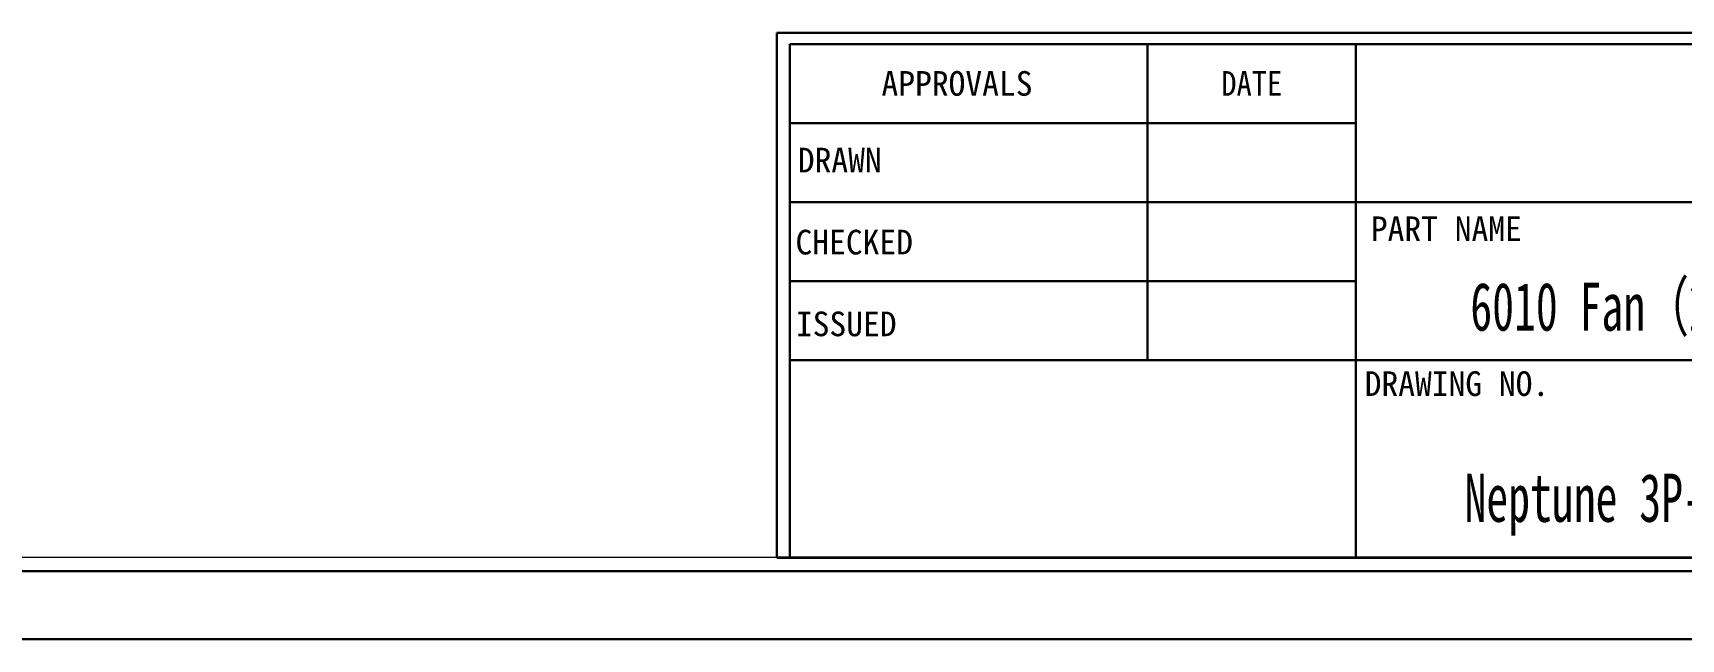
# Model space of a CAD drawing. Header units: millimetres. Extents: x 0 to 227, y 0 to 160.
# Drawn here: x 77 to 169.4, y 0 to 34 of the extents above; entities that cross this region are included whole.
import ezdxf
from ezdxf.enums import TextEntityAlignment as Align

# ---------------------------------------------------------------- set-up
doc = ezdxf.new("R2010")
doc.units = ezdxf.units.MM
doc.layers.get('0').update_dxf_attribs({"lineweight": 35})
for name, color, linetype, lineweight in [('SLD-0', 179, 'Continuous', 30), ('尺寸线层', 3, 'Continuous', 18), ('粗实线层', 7, 'Continuous', 35)]:
    doc.layers.add(name, color=color, linetype=linetype, lineweight=lineweight)
doc.styles.add('SLDTEXTSTYLE10', font='', dxfattribs={"width": 0.7865})
doc.styles.add('SLDTEXTSTYLE11', font='', dxfattribs={"width": 0.862222})
doc.styles.add('SLDTEXTSTYLE4', font='', dxfattribs={"width": 0.40535})
doc.styles.add('SLDTEXTSTYLE7', font='', dxfattribs={"width": 0.9075})
doc.styles.add('SLDTEXTSTYLE9', font='', dxfattribs={"width": 0.870455})
doc.styles.add('标准', font='', dxfattribs={"width": 0.667})
doc.styles.get('SLDTEXTSTYLE10').set_extended_font_data('宋体')
doc.styles.get('SLDTEXTSTYLE11').set_extended_font_data('宋体')
doc.styles.get('SLDTEXTSTYLE4').set_extended_font_data('宋体')
doc.styles.get('SLDTEXTSTYLE7').set_extended_font_data('宋体')
doc.styles.get('SLDTEXTSTYLE9').set_extended_font_data('宋体')
doc.styles.get('标准').set_extended_font_data('宋体')

# ---------------------------------------------------------------- blocks, each defined once
blk = doc.blocks.new('ELEGOO标题栏_1')
blk.add_line((0, 0), (133.85, 0))
at = {"layer": 'SLD-0', "color": 0, "linetype": 'Continuous'}
for p, q in [((133.85, 38.11), (0, 38.11)), ((0, 38.11), (0, 0)), ((133.85, 37.29), (0.96, 37.29)), ((0.96, 37.29), (0.96, 0)), ((26.95, 37.29), (26.95, 14.34)), ((42.07, 37.29), (42.07, 0)), ((42.07, 31.55), (0.96, 31.55)), ((133.85, 25.81), (0.96, 25.81)), ((42.07, 20.08), (0.96, 20.08)), ((133.85, 14.34), (0.96, 14.34))]:
    blk.add_line(p, q, dxfattribs=at)
at = {"layer": 'SLD-0', "color": 0, "attachment_point": 2}
for s, insert, char_height, width, style in [('{\\W1;APPROVALS}', (13.1, 35.34), 1.7927, 38.1779, 'SLDTEXTSTYLE10'), ('DATE', (34.52, 35.34), 1.793, 17.8919, 'SLDTEXTSTYLE7'), ('{\\W1;DRAWN}', (4.58, 29.77), 1.7927, 12.6788, 'SLDTEXTSTYLE4'), ('{\\W1;PART NAME}', (48.66, 24.78), 1.7927, 40.2352, 'SLDTEXTSTYLE11'), ('{\\W1;CHECKED}', (5.63, 23.81), 1.7927, 17.6061, 'SLDTEXTSTYLE4'), ('{\\W1;ISSUED}', (5.05, 17.87), 1.7927, 14.7218, 'SLDTEXTSTYLE4'), ('{\\W1;DRAWING NO.}', (49.43, 13.53), 1.7927, 46.8642, 'SLDTEXTSTYLE9')]:
    blk.add_mtext(s, dxfattribs=dict(at, insert=insert, char_height=char_height, width=width, style=style))
at = {"layer": '尺寸线层', "color": 0, "style": '标准', "width": 0.667}
for tag, height, p in [('绘制者', 2, (21.79, 28.7)), ('绘图日期', 2, (34.51, 28.68)), ('审核者', 2, (21.8, 23.22)), ('审核日期', 2, (34.51, 22.95)), ('零件名称', 3.5, (62.32, 18.23)), ('材质', 3.5, (94.1, 18.33)), ('发布者', 2, (21.79, 17.24)), ('发布日期', 2, (34.51, 17.21)), ('图纸编号', 3.5, (62.68, 4.34))]:
    blk.add_attdef(tag, text='', height=height, dxfattribs=at).set_placement(p, align=Align.MIDDLE_CENTER)
blk = doc.blocks.new('图框_1')
at = {"layer": 'SLD-0', "color": 0, "linetype": 'Continuous'}
blk.add_line((288.58, 4.94), (10.1, 4.94), dxfattribs=at)
at = {"layer": 'SLD-0', "color": 0, "lineweight": 15}
blk.add_line((287.59, 5.93), (11.08, 5.93), dxfattribs=at)
at = {"layer": 'SLD-0', "color": 0}
blk.add_line((293.52, 0), (0, 0), dxfattribs=at)
blk = doc.blocks.new('图框1_1')
at = {"layer": '粗实线层', "color": 0}
blk.add_blockref('图框_1', (0, 0), dxfattribs=at)

msp = doc.modelspace()

# ---------------------------------------------------------------- block references
at = {"xscale": 0.7719927181873161, "yscale": 0.7719927181873161, "zscale": 0.7719927181873161}
msp.add_blockref('ELEGOO标题栏_1', (118.686, 4.574), dxfattribs=at).add_auto_attribs({'零件名称': '6010 Fan（24V）', '图纸编号': 'Neptune 3P-DZ-03'})
at = {"layer": '粗实线层', "color": 0, "xscale": 0.7719927181873161, "yscale": 0.7719927181873161, "zscale": 0.7719927181873161}
msp.add_blockref('图框1_1', (0, 0), dxfattribs=at)

doc.saveas('drawing.dxf')
